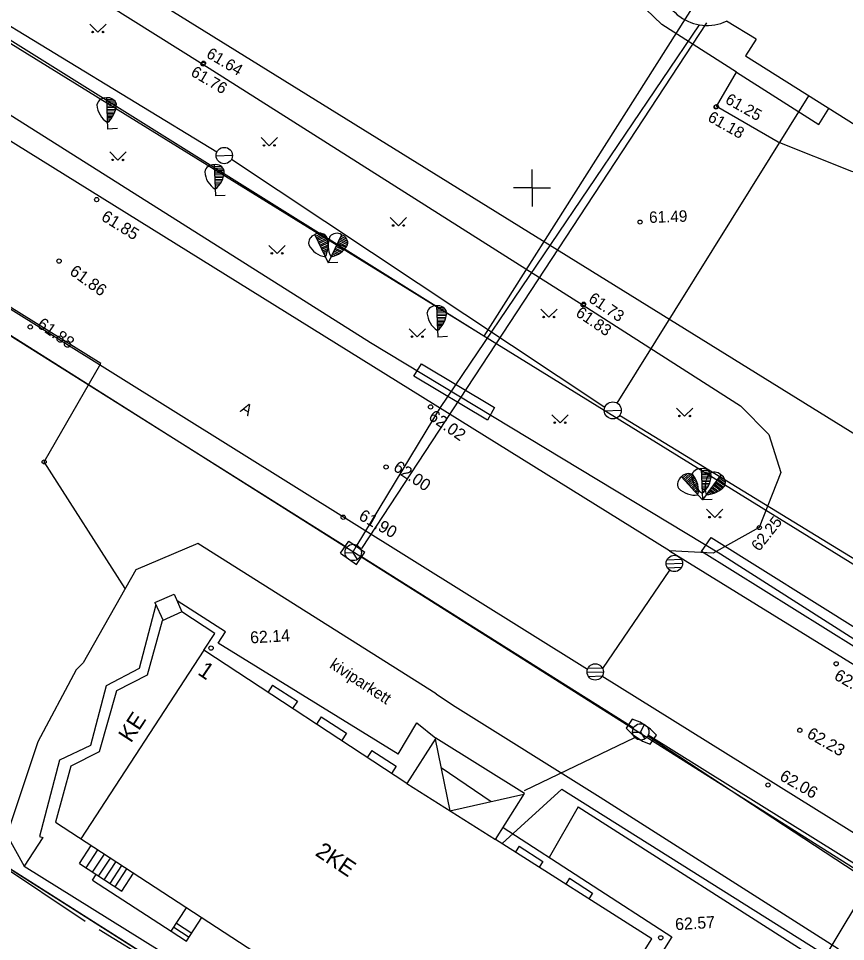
# Model space of a CAD drawing. Extents: x 641449 to 641928, y 6457349 to 6457815.
# Drawn here: x 641668.6 to 641719.2, y 6457453.9 to 6457510.4 of the extents above; entities that cross this region are included whole.
import ezdxf

# ---------------------------------------------------------------- set-up
doc = ezdxf.new("R2010")
doc.units = 0
for name, color, linetype in [('1', 7, 'Continuous'), ('10', 7, 'Continuous'), ('14', 7, 'Continuous'), ('15', 7, 'Continuous'), ('17', 7, 'Continuous'), ('2', 7, 'Continuous'), ('21', 7, 'Continuous'), ('22', 7, 'Continuous'), ('30', 7, 'Continuous'), ('40', 7, 'Continuous'), ('41', 7, 'Continuous'), ('5', 7, 'Continuous'), ('59', 7, 'Continuous'), ('61', 7, 'Continuous'), ('7', 7, 'Continuous'), ('8', 7, 'Continuous')]:
    doc.layers.add(name, color=color, linetype=linetype)

# ---------------------------------------------------------------- blocks, each defined once
blk = doc.blocks.new('BK3')
at = {"layer": '8'}
for p, q in [((0, 190), (0, 0)), ((0, 180), (40, 180)), ((0, 170), (50, 170)), ((-122.7, 145.1), (0, 0)), ((-116.2, 137.5), (-85.6, 163.3)), ((-109.7, 129.8), (-71.6, 162.1)), ((-103.3, 122.2), (-60.5, 158.3)), ((-51, 153.3), (-96.8, 114.6)), ((-90.4, 106.9), (-45.3, 145)), ((-40.4, 136.1), (-83.9, 99.3)), ((-77.5, 91.6), (-35.5, 127.2)), ((-31.3, 117.6), (-71, 84)), ((0, 160), (56, 160)), ((60, 150), (0, 150)), ((118.2, 148.7), (0, 0)), ((0, 140), (59, 140)), ((57, 130), (0, 130)), ((0, 120), (55, 120)), ((140.3, 80.1), (93.3, 117.4)), ((99.6, 125.3), (143.4, 90.4)), ((105.8, 133.1), (144.9, 102)), ((112, 140.9), (143.3, 116)), ((-64.6, 76.4), (-28.7, 106.7)), ((-26, 95.8), (-58.1, 68.7)), ((-58.1, 68.7), (-51.6, 61.1)), ((-51.6, 61.1), (-24.1, 84.3)), ((-22.3, 72.8), (-45.2, 53.5)), ((-23.5, 58.7), (-38.7, 45.8)), ((52, 110), (0, 110)), ((0, 100), (47, 100)), ((42, 90), (0, 90)), ((0, 90), (0, 80)), ((0, 80), (36, 80)), ((30, 70), (0, 70)), ((0, 70), (0, 60)), ((20, 60), (0, 60)), ((56, 70.5), (49.8, 62.6)), ((49.8, 62.6), (78, 40.2)), ((88.9, 44.3), (56, 70.5)), ((62.2, 78.3), (99, 49)), ((109.2, 53.8), (68.4, 86.1)), ((74.7, 93.9), (117.7, 59.7)), ((125.5, 66.3), (80.9, 101.8)), ((87.1, 109.6), (133.3, 72.9)), ((-45.2, 53.5), (-38.7, 45.8)), ((-32.3, 38.2), (-24.6, 44.6)), ((0, 50), (10, 50)), ((60, 0), (0, 0)), ((31.1, 39.1), (38.9, 32.9)), ((43.6, 54.8), (37.3, 47)), ((53, 34.5), (37.3, 47)), ((67, 36.1), (43.6, 54.8))]:
    blk.add_line(p, q, dxfattribs=at)
for centre, radius, start, end in [((-8, 137), 53.6, 81.416, 165.964), ((8.3, 137.5), 53.2, 13.619, 99.001), ((-94.5, 99.5), 53.6, 121.6214, 206.1694), ((-82.4, 110.4), 53.2, 53.8244, 139.2064), ((80.8, 155.5), 141, 182.221, 235), ((-174.1, 64.1), 152, 347.2524, 35.9374), ((-91.6, 161.3), 152, 307.047, 355.732), ((160, 71.4), 141, 143.7423, 196.5213), ((79, 112.2), 53.6, 42.9373, 127.4853), ((92.1, 102.4), 53.2, 335.1403, 60.5223), ((-38.6, 170.9), 141, 222.4264, 275.2054), ((28.7, 183.3), 152, 268.5683, 317.2533)]:
    blk.add_arc(centre, radius, start, end, dxfattribs=at)
blk = doc.blocks.new('OV')
at = {"layer": '5'}
blk.add_line((-50, 0), (50, 0), dxfattribs=at)
blk.add_circle((0, 0), 50, dxfattribs=at)
blk = doc.blocks.new('OR')
at = {"layer": '10'}
for p, q in [((-50, 0), (50, 0)), ((-43.8, 24.1), (43.8, 24.1)), ((-43.2, -25.2), (43.2, -25.2))]:
    blk.add_line(p, q, dxfattribs=at)
blk.add_circle((0, 0), 50, dxfattribs=at)
blk = doc.blocks.new('OS')
at = {"layer": '7'}
for p, q in [((-1.7, -0.9), (24.1, 43.8)), ((-50, -0.9), (-1.7, -0.9)), ((-1.7, -0.9), (23.3, -44.2))]:
    blk.add_line(p, q, dxfattribs=at)
blk.add_circle((0, 0), 50, dxfattribs=at)
blk = doc.blocks.new('BK')
at = {"layer": '8'}
for p, q in [((0, 190), (0, 0)), ((0, 180), (40, 180)), ((0, 170), (50, 170)), ((0, 160), (56, 160)), ((60, 150), (0, 150)), ((0, 140), (59, 140)), ((57, 130), (0, 130)), ((0, 120), (55, 120)), ((52, 110), (0, 110)), ((0, 100), (47, 100)), ((42, 90), (0, 90)), ((0, 90), (0, 80)), ((0, 80), (36, 80)), ((30, 70), (0, 70)), ((0, 70), (0, 60)), ((20, 60), (0, 60)), ((0, 50), (10, 50)), ((60, 0), (0, 0))]:
    blk.add_line(p, q, dxfattribs=at)
for centre, radius, start, end in [((-8, 137), 53.6, 81.416, 165.964), ((8.3, 137.5), 53.2, 13.619, 99.001), ((80.8, 155.5), 141, 182.221, 235), ((-91.6, 161.3), 152, 307.047, 355.732)]:
    blk.add_arc(centre, radius, start, end, dxfattribs=at)
blk = doc.blocks.new('BK2')
at = {"layer": '8'}
for p, q in [((-75.2, 174.5), (0, 0)), ((-71.2, 165.3), (-34.5, 181.1)), ((-67.3, 156.1), (-21.4, 175.9)), ((-63.3, 146.9), (-11.9, 169.1)), ((-4.3, 161.5), (-59.4, 137.8)), ((-55.4, 128.6), (-1.2, 151.9)), ((0.9, 141.9), (-51.4, 119.4)), ((-47.5, 110.2), (3, 132)), ((4.2, 121.6), (-43.5, 101)), ((88.9, 167.9), (0, 0)), ((111.2, 88.2), (60.8, 114.9)), ((65.5, 123.7), (117.6, 96.1)), ((123.2, 104.5), (70.2, 132.6)), ((74.9, 141.4), (124.3, 115.2)), ((79.5, 150.2), (123.7, 126.9)), ((84.2, 159.1), (119.6, 140.4)), ((-39.6, 91.8), (3.6, 110.4)), ((3, 99.3), (-35.6, 82.7)), ((-35.6, 82.7), (-31.7, 73.5)), ((-31.7, 73.5), (1.4, 87.7)), ((-0.1, 76.2), (-27.7, 64.3)), ((-27.7, 64.3), (-23.7, 55.1)), ((-5.4, 63), (-23.7, 55.1)), ((32.7, 61.9), (28.1, 53)), ((59.3, 47.8), (32.7, 61.9)), ((42.1, 79.5), (37.4, 70.7)), ((37.4, 70.7), (69.2, 53.9)), ((79.2, 59.9), (42.1, 79.5)), ((46.8, 88.4), (88.3, 66.4)), ((97.4, 72.9), (51.5, 97.2)), ((56.1, 106.1), (104.8, 80.3)), ((-19.8, 45.9), (-10.6, 49.9)), ((60, -0.2), (0, 0)), ((23.4, 44.2), (32.2, 39.5)), ((45.7, 43.7), (28.1, 53))]:
    blk.add_line(p, q, dxfattribs=at)
for centre, radius, start, end in [((-61.6, 122.7), 53.6, 104.7272, 189.2752), ((-46.8, 129.5), 53.2, 36.9302, 122.3122), ((57, 124.8), 53.6, 53.5222, 138.0702), ((12.7, 174.8), 141, 205.5322, 258.3112), ((-147.9, 111.9), 152, 330.3582, 19.0432), ((144.2, 99.6), 141, 154.3272, 207.1062), ((71.7, 117.6), 53.2, 345.7252, 71.1072), ((-5.5, 185.4), 152, 279.1532, 327.8382)]:
    blk.add_arc(centre, radius, start, end, dxfattribs=at)
blk = doc.blocks.new('SK1102')
at = {"layer": '7'}
blk.add_lwpolyline([(-107.6, -39.1), (-45, -52.3), (50.7, -52.3), (113.3, -39.1), (113.3, 44.9), (50.7, 58.1), (-45, 58.1), (-107.6, 44.9), (-107.6, -39.1)], dxfattribs=at)
blk = doc.blocks.new('KRTRIS')
at = {"layer": '61'}
for q in [(0, 112.5), (-112.5, 0), (112.5, 0), (0, -112.5)]:
    blk.add_line((0, 0), q, dxfattribs=at)
blk = doc.blocks.new('MURU')
at = {"layer": '41'}
for p, q in [((-50, 50), (0, 0)), ((0, 0), (50, 50))]:
    blk.add_line(p, q, dxfattribs=at)
for centre in [(-32, 1.5), (32, 1.4)]:
    blk.add_circle(centre, 4.66, dxfattribs=at)

msp = doc.modelspace()

# ---------------------------------------------------------------- linework, layer by layer
at = {"layer": '1'}
for p, q in [((641713.708, 6457509.1), (641711.9, 6457510.216)), ((641713.708, 6457509.1), (641713.068, 6457508.086)), ((641713.068, 6457508.086), (641726.99, 6457499.302)), ((641679.924, 6457471.705), (641672.4, 6457460.171)), ((641694.44, 6457464.531), (641697.49, 6457462.444)), ((641692.338, 6457463.546), (641697.775, 6457460.128))]:
    msp.add_line(p, q, dxfattribs=at)
msp.add_lwpolyline([(641699.919, 6457442.219), (641707.323, 6457454.037), (641697.775, 6457460.128), (641699.533, 6457462.936), (641694.117, 6457466.324), (641692.338, 6457463.546), (641679.924, 6457471.705), (641680.603, 6457472.73), (641678.58, 6457474.061), (641677.368, 6457473.498), (641676.461, 6457470.192), (641674.586, 6457469.226), (641673.526, 6457465.482), (641671.789, 6457464.611), (641670.854, 6457461.18)], close=True, dxfattribs=at)
msp.add_lwpolyline([(641694.084, 6457466.273), (641694.98, 6457461.885), (641699.505, 6457462.893)], dxfattribs=at)
msp.add_arc((641710.704, 6457512.789), 2.838, 112.4356, 294.9201, dxfattribs=at)
at = {"layer": '14'}
for p, q in [((641662.793, 6457495.902), (641703.398, 6457470.555)), ((641708.419, 6457476.608), (641704.315, 6457470.594)), ((641704.265, 6457470.14), (641745.509, 6457444.443)), ((641654.513, 6457467.259), (641672.66, 6457455.123)), ((641673.518, 6457454.62), (641687.761, 6457445.88))]:
    msp.add_line(p, q, dxfattribs=at)
at = {"layer": '15'}
for p, q in [((641705.215, 6457486.834), (641716.929, 6457505.65)), ((641681.617, 6457501.764), (641704.462, 6457486.595)), ((641705.343, 6457486.092), (641739.035, 6457465.459))]:
    msp.add_line(p, q, dxfattribs=at)
msp.add_lwpolyline([(641623.533, 6457538.848), (641631.599, 6457533.524), (641660.881, 6457514.312), (641680.725, 6457502.216)], dxfattribs=at)
at = {"layer": '17'}
for p, q in [((641689.594, 6457477.925), (641710.697, 6457510.116)), ((641641.01, 6457508.014), (641688.675, 6457478.011)), ((641689.514, 6457477.483), (641706.221, 6457466.967)), ((641699.545, 6457463.122), (641706.294, 6457466.365)), ((641707.082, 6457466.459), (641728.821, 6457452.192)), ((641758.26, 6457434.53), (641707.109, 6457466.511))]:
    msp.add_line(p, q, dxfattribs=at)
at = {"layer": '2'}
for p, q in [((641676.919, 6457474.639), (641677.435, 6457473.529)), ((641684.132, 6457469.572), (641683.842, 6457469.13)), ((641687.108, 6457467.624), (641686.814, 6457467.176)), ((641690.198, 6457465.574), (641689.912, 6457465.14)), ((641672.314, 6457458.648), (641673.037, 6457459.756)), ((641672.72, 6457458.383), (641673.443, 6457459.491)), ((641699.214, 6457459.724), (641698.982, 6457459.359)), ((641673.115, 6457458.125), (641673.838, 6457459.233)), ((641673.487, 6457457.882), (641674.21, 6457458.991)), ((641673.829, 6457457.659), (641674.552, 6457458.768)), ((641674.187, 6457457.425), (641674.911, 6457458.534)), ((641674.494, 6457457.224), (641675.218, 6457458.333)), ((641673.118, 6457457.625), (641673.346, 6457457.974)), ((641702.293, 6457457.753), (641702.064, 6457457.393)), ((641678.086, 6457454.748), (641679.02, 6457454.139)), ((641678.246, 6457454.993), (641679.179, 6457454.384))]:
    msp.add_line(p, q, dxfattribs=at)
for points in [[(641676.919, 6457474.639), (641678.111, 6457475.141), (641678.58, 6457474.061)], [(641684.132, 6457469.572), (641685.651, 6457468.587), (641685.354, 6457468.136)], [(641687.108, 6457467.624), (641688.651, 6457466.629), (641688.348, 6457466.168)], [(641690.198, 6457465.574), (641691.691, 6457464.613), (641691.396, 6457464.164)], [(641699.214, 6457459.724), (641700.664, 6457458.767), (641700.446, 6457458.425)], [(641672.314, 6457458.648), (641674.897, 6457456.961), (641675.621, 6457458.071)], [(641673.118, 6457457.625), (641677.928, 6457454.507), (641678.871, 6457455.951)], [(641702.293, 6457457.753), (641703.702, 6457456.842), (641703.477, 6457456.491)], [(641677.928, 6457454.507), (641678.86, 6457453.894), (641679.804, 6457455.341)]]:
    msp.add_lwpolyline(points, dxfattribs=at)
at = {"layer": '21'}
msp.add_line((641752.619, 6457464.515), (641660.832, 6457521.471), dxfattribs=at)
for points in [[(641602.807, 6457571.107), (641613.101, 6457568.032), (641620.03, 6457565.401), (641623.713, 6457563.86), (641619.818, 6457553.03), (641618.116, 6457545.109), (641618.406, 6457541.919), (641620.282, 6457536.384), (641625.371, 6457531.06), (641648.307, 6457516.966), (641655.929, 6457512.168), (641690.121, 6457490.552), (641711.523, 6457477.615), (641719.695, 6457472.402), (641744.572, 6457457.347), (641746.704, 6457460.115), (641749.394, 6457465.88), (641752.484, 6457464.419)], [(641698.169, 6457459.877), (641701.829, 6457463.213), (641718.916, 6457452.449)]]:
    msp.add_lwpolyline(points, dxfattribs=at)
for points in [[(641697.27, 6457485.789), (641692.774, 6457488.492), (641693.247, 6457489.235), (641697.709, 6457486.566)], [(641719.844, 6457471.834), (641710.372, 6457477.759), (641710.962, 6457478.599), (641720.276, 6457472.765)]]:
    msp.add_lwpolyline(points, close=True, dxfattribs=at)
at = {"layer": '22'}
msp.add_lwpolyline([(641689.296, 6457478.131), (641694.394, 6457486.573), (641710.244, 6457509.989)], dxfattribs=at)
at = {"layer": '30'}
for p, q in [((641708.412, 6457477.787), (641720.009, 6457470.639)), ((641704.171, 6457462.712), (641718.738, 6457453.423)), ((641702.813, 6457462.117), (641701.056, 6457459.027)), ((641702.813, 6457462.117), (641718.075, 6457452.384)), ((641667.876, 6457460.409), (641668.925, 6457458.489))]:
    msp.add_line(p, q, dxfattribs=at)
for points in [[(641657.842, 6457509.232), (641655.929, 6457512.168), (641656.339, 6457515.934), (641660.818, 6457523.017), (641662.286, 6457523.789), (641663.896, 6457523.682), (641665.376, 6457522.746), (641666.607, 6457521.676), (641664.001, 6457517.532), (641679.868, 6457507.583), (641703.131, 6457492.834), (641712.753, 6457486.674), (641714.488, 6457484.908), (641715.211, 6457482.579), (641713.903, 6457479.217), (641711.075, 6457477.645), (641708.412, 6457477.787), (641657.842, 6457509.232)], [(641712.517, 6457507.093), (641707.936, 6457510), (641706.957, 6457510.955), (641705.667, 6457513.51), (641705.552, 6457516.283), (641707.586, 6457519.7)], [(641726.99, 6457499.302), (641723.525, 6457499.956), (641719.557, 6457501.003), (641715.061, 6457502.807), (641711.281, 6457504.984), (641712.517, 6457507.093)], [(641712.517, 6457507.093), (641717.545, 6457503.888), (641718.164, 6457504.87)], [(641675.118, 6457475.486), (641670.154, 6457483.236), (641673.624, 6457489.264), (641651.605, 6457502.957), (641646.572, 6457489.954), (641643.832, 6457483.773)], [(641694.131, 6457469.04), (641679.551, 6457478.248), (641675.765, 6457476.627), (641672.541, 6457470.936), (641672.112, 6457470.499), (641669.761, 6457466.111), (641667.876, 6457460.409)], [(641691.806, 6457465.348), (641680.79, 6457472.132), (641681.241, 6457472.842), (641678.287, 6457474.735)], [(641676.99, 6457474.485), (641675.963, 6457470.591), (641673.944, 6457469.531), (641673, 6457465.885), (641671.084, 6457464.981), (641669.872, 6457460.316), (641670.066, 6457460.239), (641668.925, 6457458.489), (641677.244, 6457453.314), (641677.244, 6457453.314)], [(641694.131, 6457469.04), (641695.131, 6457468.365), (641704.171, 6457462.712)], [(641691.806, 6457465.348), (641692.947, 6457467.258), (641694.117, 6457466.324)], [(641698.234, 6457460.861), (641708.543, 6457454.161), (641702.879, 6457445.113), (641702.049, 6457445.619)]]:
    msp.add_lwpolyline(points, dxfattribs=at)
at = {"layer": '40'}
for points in [[(641697.059, 6457490.928), (641652.285, 6457518.92), (641670.836, 6457551.677), (641686.503, 6457599.776), (641660.732, 6457608.025), (641703.18, 6457709.588), (641805.67, 6457662.24)], [(641649.427, 6457520.383), (641670.239, 6457549.723), (641694.822, 6457615.773), (641765.154, 6457598.348), (641816.94, 6457564.888), (641820.459, 6457558.386), (641782.458, 6457498.102), (641787.397, 6457494.517), (641767.009, 6457462.701), (641764.005, 6457464.608), (641750.901, 6457472.897), (641744.003, 6457461.897)], [(641644.103, 6457506.151), (641720.756, 6457457.693), (641706.497, 6457433.935), (641635.373, 6457479.08)], [(641635.373, 6457479.08), (641685.557, 6457447.23), (641660.538, 6457407.453), (641620.524, 6457432.904)]]:
    msp.add_lwpolyline(points, close=True, dxfattribs=at)
at = {"layer": '59'}
for centre, radius in [((641679.868, 6457507.583), 0.125), ((641679.906, 6457507.64), 0.125), ((641711.26, 6457504.957), 0.125), ((641711.281, 6457504.984), 0.125), ((641673.366, 6457499.289), 0.131), ((641706.609, 6457497.914), 0.125), ((641671.066, 6457495.529), 0.131), ((641703.131, 6457492.834), 0.125), ((641703.163, 6457492.888), 0.125), ((641669.307, 6457491.5), 0.131), ((641693.791, 6457486.599), 0.131), ((641670.154, 6457483.236), 0.125), ((641691.069, 6457482.923), 0.131), ((641688.45, 6457479.847), 0.131), ((641713.903, 6457479.217), 0.125), ((641680.368, 6457471.838), 0.13), ((641718.605, 6457470.877), 0.13), ((641716.382, 6457466.809), 0.13), ((641714.434, 6457463.46), 0.13), ((641707.876, 6457454.106), 0.13)]:
    msp.add_circle(centre, radius, dxfattribs=at)
at = {"layer": '7'}
for p, q in [((641688.281, 6457477.648), (641688.794, 6457478.388)), ((641688.794, 6457478.388), (641689.78, 6457477.703)), ((641688.281, 6457477.648), (641689.266, 6457476.964)), ((641689.266, 6457476.964), (641689.78, 6457477.703))]:
    msp.add_line(p, q, dxfattribs=at)

# ---------------------------------------------------------------- block references
at = {"layer": '10', "xscale": 0.01, "yscale": 0.009999999999999998, "rotation": 2.173409999882874}
for p in [(641708.705, 6457477.018), (641703.865, 6457470.377)]:
    msp.add_blockref('OR', p, dxfattribs=at)
at = {"layer": '41', "xscale": 0.01, "yscale": 0.01}
for p in [(641673.441, 6457509.529), (641683.925, 6457502.59), (641674.666, 6457501.705), (641691.823, 6457497.691), (641684.402, 6457495.99), (641701.031, 6457492.086), (641692.98, 6457490.888), (641709.337, 6457486.03), (641701.711, 6457485.622), (641711.175, 6457479.839)]:
    msp.add_blockref('MURU', p, dxfattribs=at)
at = {"layer": '5'}
for p, xscale, yscale, rotation in [((641681.171, 6457501.988), 0.01, 0.009999999999999998, 2.173409999882874), ((641704.941, 6457486.39), 0.010428606074212669, 0.0104286060741634, 2.1634099999249075)]:
    msp.add_blockref('OV', p, dxfattribs=dict(at, xscale=xscale, yscale=yscale, rotation=rotation))
at = {"layer": '61', "xscale": 0.01, "yscale": 0.01}
msp.add_blockref('KRTRIS', (641700, 6457500), dxfattribs=at)
at = {"layer": '7'}
for name, p, xscale, yscale, rotation in [('OS', (641689.059, 6457477.691), 0.01, 0.009999999999999998, 2.173409999882874), ('SK1102', (641706.652, 6457466.713), 0.008000000000084299, 0.007999999999982856, -33.71799332638479), ('OS', (641706.652, 6457466.713), 0.01, 0.009999999999999998, 2.173409999882874)]:
    msp.add_blockref(name, p, dxfattribs=dict(at, xscale=xscale, yscale=yscale, rotation=rotation))
at = {"layer": '8', "xscale": 0.01, "yscale": 0.009999999999999998, "rotation": 2.173409999882874}
for name, p in [('BK', (641674.038, 6457503.609)), ('BK', (641680.633, 6457499.52)), ('BK2', (641687.529, 6457495.424)), ('BK', (641694.232, 6457490.879)), ('BK3', (641710.422, 6457480.916))]:
    msp.add_blockref(name, p, dxfattribs=at)

# ---------------------------------------------------------------- texts
at = {"layer": '1'}
for s, rotation, p in [('1', 326.0829, (641679.489, 6457470.263)), ('KE', 56.8807, (641675.463, 6457465.992)), ('2KE', 326.0829, (641686.68, 6457459.194))]:
    msp.add_text(s, height=1, rotation=rotation, dxfattribs=at).set_placement(p)
at = {"layer": '30'}
for s, rotation, p in [('A', 329.6066, (641682.098, 6457486.33)), ('kiviparkett', 326.8359, (641687.563, 6457470.672))]:
    msp.add_text(s, height=0.7, rotation=rotation, dxfattribs=at).set_placement(p)
at = {"layer": '59'}
for s, height, rotation, p in [('61.64', 0.7, 329.4052, (641680.019, 6457508.037)), ('61.76', 0.7, 329.4052, (641679.068, 6457506.913)), ('61.25', 0.7, 330.538, (641711.764, 6457505.229)), ('61.18', 0.7, 330.538, (641710.69, 6457504.138)), ('61.85', 0.7311, 328.1333, (641673.586, 6457498.069)), ('61.49', 0.7, 2.1734, (641707.172, 6457497.855)), ('61.86', 0.7311, 324.4163, (641671.657, 6457494.758)), ('61.73', 0.7, 325.7354, (641703.398, 6457493.085)), ('61.83', 0.7, 325.7354, (641702.617, 6457492.216)), ('61.88', 0.7311, 325.2405, (641669.67, 6457491.518)), ('62.02', 0.7311, 325.0905, (641693.61, 6457485.877)), ('62.00', 0.7311, 326.2726, (641691.451, 6457482.758)), ('61.90', 0.7311, 330.5744, (641689.342, 6457479.74)), ('62.25', 0.7, 51.7097, (641713.892, 6457477.714)), ('62.14', 0.7299, 3.3734, (641682.775, 6457472.121)), ('62.16', 0.7299, 329.4133, (641718.423, 6457469.972)), ('62.23', 0.7299, 329.9498, (641716.754, 6457466.407)), ('62.06', 0.7299, 330.1579, (641715.086, 6457463.807)), ('62.57', 0.7299, 3.3734, (641708.773, 6457454.572))]:
    msp.add_text(s, height=height, rotation=rotation, dxfattribs=at).set_placement(p)

doc.saveas('drawing.dxf')
